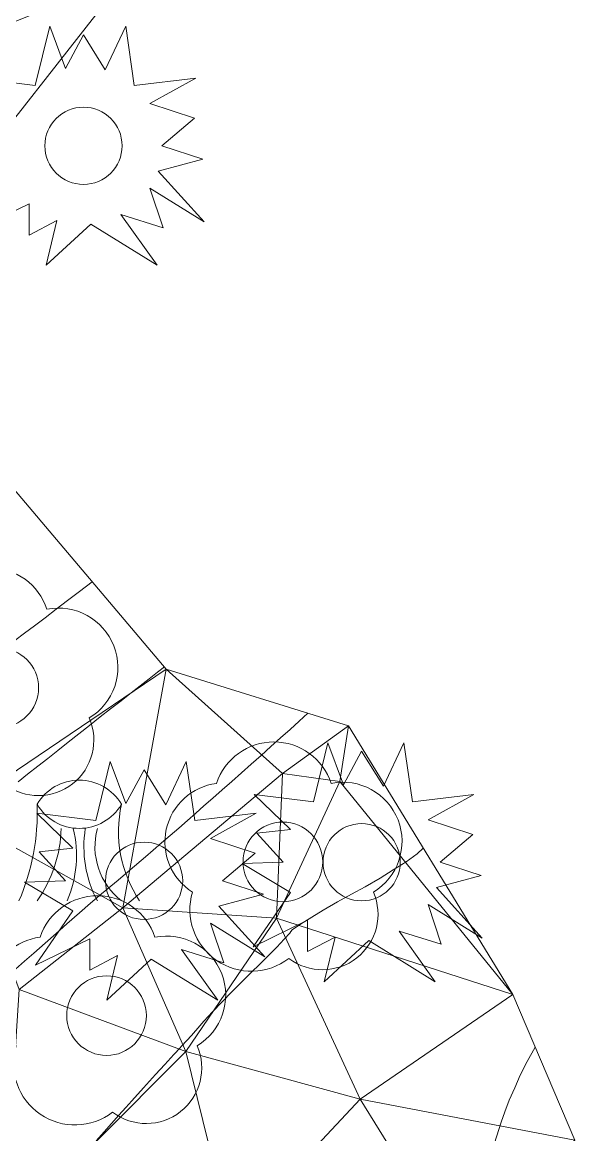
# Model space of a CAD drawing. Header units: metres. Extents: x 33479199 to 33479599, y 5709119 to 5709389.
# Drawn here: x 33479490.83 to 33479504.56, y 5709172.79 to 5709200.44 of the extents above; entities that cross this region are included whole.
import ezdxf

# ---------------------------------------------------------------- set-up
doc = ezdxf.new("R2010")
doc.units = ezdxf.units.M
doc.linetypes.add('58', pattern=[4.5, 3, -1.5])
doc.linetypes.add('59', pattern=[0])
doc.layers.get('0').update_dxf_attribs({"color": 1, "linetype": 'CONTINUOUS'})
for name, color, linetype, lineweight in [('HTW_LINIEN_HOEHENLINIEN', 171, 'CONTINUOUS', 18), ('HTW_PUNKTE_VEGETATION', 7, 'CONTINUOUS', 18), ('Wald', 255, 'CONTINUOUS', 0)]:
    doc.layers.add(name, color=color, linetype=linetype, lineweight=lineweight)
doc.layers.get('0').off()

# ---------------------------------------------------------------- blocks, each defined once
blk = doc.blocks.new('Nadelbaum')
at = {"color": 0, "lineweight": -2}
for p, q in [((-0.14, 0.495), (-0.2, 0.25)), ((-0.075, 0.32), (-0.14, 0.495)), ((0.175, 0.495), (0.09, 0.315)), ((0.21, 0.25), (0.175, 0.495)), ((0, 0.46), (-0.075, 0.32)), ((0.09, 0.315), (0, 0.46)), ((-0.2, 0.25), (-0.445, 0.28)), ((-0.445, 0.28), (-0.295, 0.135)), ((0.465, 0.28), (0.21, 0.25)), ((0.275, 0.175), (0.465, 0.28)), ((0.46, 0.115), (0.275, 0.175)), ((-0.295, 0.135), (-0.435, 0.12)), ((-0.435, 0.12), (-0.325, 0)), ((0.325, 0), (0.46, 0.115)), ((-0.325, 0), (-0.495, -0.005)), ((0.495, -0.055), (0.325, 0)), ((-0.495, -0.005), (-0.295, -0.125)), ((0.31, -0.105), (0.495, -0.055)), ((-0.295, -0.125), (-0.45, -0.35)), ((0.5, -0.315), (0.31, -0.105)), ((0.33, -0.34), (0.275, -0.175)), ((0.275, -0.175), (0.5, -0.315)), ((-0.45, -0.35), (-0.225, -0.24)), ((-0.225, -0.24), (-0.225, -0.37)), ((-0.225, -0.37), (-0.11, -0.31)), ((-0.11, -0.31), (-0.155, -0.495)), ((0.305, -0.495), (0.155, -0.285)), ((0.155, -0.285), (0.33, -0.34)), ((-0.155, -0.495), (0.03, -0.325)), ((0.03, -0.325), (0.305, -0.495))]:
    blk.add_line(p, q, dxfattribs=at)
blk.add_circle((0, 0), 0.16, dxfattribs=at)
blk = doc.blocks.new('Laubbaum')
at = {"color": 0, "lineweight": -2}
blk.add_circle((0, 0), 0.165, dxfattribs=at)
for centre, radius, start, end in [((-0.0375, 0.246938), 0.25, 18.194872, 161.805128), ((-0.243912, 0.08198), 0.245, 97.289946, 237.652438), ((0.248581, 0.084865), 0.245, 301.064011, 101.437), ((-0.130685, -0.198041), 0.255, 163.355237, 307.627717), ((0.164141, -0.216861), 0.23, 232.773955, 23.540498)]:
    blk.add_arc(centre, radius, start, end, dxfattribs=at)
blk = doc.blocks.new('Baumstumpf')
at = {"color": 0, "lineweight": -2}
for centre, radius, start, end in [((0, 0.09375), 0.40625, 30.5102374, 149.4897626), ((-2.158333, 0.225), 1.809888, 336.3857282, 2.3749613), ((0, 0.50625), 0.40625, 210.5102374, 329.4897626), ((1.358333, 0.075), 1.033131, 167.42106, 213.8182506), ((-1.225, 0.125), 1.07529, 324.4623196, 358.6677827), ((-0.975, -0.125), 0.951971, 336.8014067, 13.6713099), ((1, -0.05), 0.961769, 171.0273694, 207.8972751), ((0.7, -0.05), 0.570087, 164.7448671, 232.1250306)]:
    blk.add_arc(centre, radius, start, end, dxfattribs=at)

msp = doc.modelspace()

# ---------------------------------------------------------------- linework, layer by layer
at = {"layer": 'HTW_LINIEN_HOEHENLINIEN', "color": 1, "linetype": '58', "lineweight": 18}
for points in [[(33479490.640397, 5709185.077019, 147), (33479490.886397, 5709185.262019, 147), (33479491.131397, 5709185.447019, 147), (33479491.393397, 5709185.645019, 147), (33479491.673397, 5709185.858019, 147), (33479491.952397, 5709186.070019, 147), (33479492.248397, 5709186.297019, 147), (33479492.563741, 5709186.538457, 147)], [(33479490.72247, 5709181.564322, 146), (33479490.96047, 5709181.753322, 146), (33479491.21247, 5709181.952322, 146), (33479491.460576, 5709182.148422, 146), (33479491.70847, 5709182.344322, 146), (33479491.97047, 5709182.551322, 146), (33479492.23447, 5709182.759322, 146), (33479492.49947, 5709182.968322, 146), (33479492.76647, 5709183.178322, 146), (33479493.02447, 5709183.380322, 146), (33479493.28247, 5709183.582322, 146), (33479493.53047, 5709183.776322, 146), (33479493.75747, 5709183.953322, 146), (33479493.98347, 5709184.129322, 146), (33479494.18847, 5709184.288322, 146), (33479494.359546, 5709184.420278, 146)], [(33479492.666809, 5709172.646659, 144), (33479492.862809, 5709172.867659, 144), (33479493.046809, 5709173.074659, 144), (33479493.230809, 5709173.280659, 144), (33479493.403809, 5709173.473659, 144), (33479493.549904, 5709173.63561, 144), (33479493.841809, 5709173.958659, 144), (33479494.139809, 5709174.288659, 144), (33479494.368809, 5709174.540659, 144), (33479494.597809, 5709174.791659, 144), (33479494.756809, 5709174.964659, 144), (33479494.770237, 5709174.977463, 144), (33479494.796809, 5709175.001659, 144), (33479495.031809, 5709175.264659, 144), (33479495.239731, 5709175.503046, 144), (33479495.342809, 5709175.621659, 144), (33479495.554809, 5709175.846659, 144), (33479495.794809, 5709176.094659, 144), (33479496.034809, 5709176.342659, 144), (33479496.302809, 5709176.613659, 144), (33479496.518434, 5709176.824921, 144), (33479496.733809, 5709177.035659, 144), (33479496.965809, 5709177.268659, 144), (33479497.151809, 5709177.460659, 144), (33479497.336809, 5709177.651659, 144), (33479497.475809, 5709177.800659, 144), (33479497.50748, 5709177.844497, 144), (33479497.538809, 5709177.887659, 144), (33479497.742809, 5709178.025659, 144), (33479498.024809, 5709178.199659, 144), (33479498.306809, 5709178.373659, 144), (33479498.666809, 5709178.583659, 144), (33479499.010939, 5709178.772078, 144), (33479499.354809, 5709178.959659, 144), (33479499.724809, 5709179.172659, 144), (33479500.046809, 5709179.376659, 144), (33479500.367809, 5709179.579659, 144), (33479500.641809, 5709179.772659, 144), (33479500.794178, 5709179.921157, 144)], [(33479502.564948, 5709172.582051, 143), (33479502.735948, 5709173.104051, 143), (33479502.820948, 5709173.365051, 143), (33479502.930948, 5709173.652051, 143), (33479503.068948, 5709173.964051, 143), (33479503.207948, 5709174.277051, 143), (33479503.375948, 5709174.614051, 143), (33479503.576621, 5709174.975193, 143)]]:
    msp.add_polyline3d(points, dxfattribs=at)
at = {"layer": 'HTW_LINIEN_HOEHENLINIEN', "color": 5, "linetype": '59', "lineweight": 18}
msp.add_polyline3d([(33479490.65847, 5709176.907976, 145), (33479490.88547, 5709177.106976, 145), (33479491.11147, 5709177.305976, 145), (33479491.39647, 5709177.557976, 145), (33479491.666269, 5709177.79762, 145), (33479491.93547, 5709178.036976, 145), (33479492.25247, 5709178.313976, 145), (33479492.52547, 5709178.548976, 145), (33479492.79747, 5709178.783976, 145), (33479493.02547, 5709178.976976, 145), (33479493.119175, 5709179.051469, 145), (33479493.21247, 5709179.124976, 145), (33479493.51147, 5709179.378976, 145), (33479493.89047, 5709179.704976, 145), (33479494.07947, 5709179.866976, 145), (33479494.28847, 5709180.046976, 145), (33479494.50147, 5709180.231976, 145), (33479494.71547, 5709180.416976, 145), (33479494.93247, 5709180.606976, 145), (33479495.139277, 5709180.78796, 145), (33479495.34447, 5709180.966976, 145), (33479495.56747, 5709181.163976, 145), (33479495.80047, 5709181.368976, 145), (33479496.03347, 5709181.574976, 145), (33479496.27647, 5709181.789976, 145), (33479496.52047, 5709182.006976, 145), (33479496.76447, 5709182.223976, 145), (33479497.00947, 5709182.442976, 145), (33479497.24647, 5709182.655976, 145), (33479497.48347, 5709182.868976, 145), (33479497.71247, 5709183.076976, 145), (33479497.927062, 5709183.272543, 145)], dxfattribs=at)
at = {"layer": 'Wald'}
for points in [[(33479486.4532, 5709198.802, 151.2064), (33479489.1123, 5709203.8534, 152.0129), (33479493.375, 5709201.5531, 150.7064)], [(33479486.4532, 5709198.802, 151.2064), (33479488.955, 5709195.9152, 150.3158), (33479493.375, 5709201.5531, 150.7064)], [(33479489.1061, 5709180.7868, 146.1137), (33479489.3963, 5709190.2745, 148.7638), (33479494.4048, 5709184.3669, 145.9748)], [(33479489.1061, 5709180.7868, 146.1137), (33479493.3264, 5709178.4319, 144.8223), (33479494.4048, 5709184.3669, 145.9748)], [(33479493.3264, 5709178.4319, 144.8223), (33479494.4048, 5709184.3669, 145.9748), (33479497.2981, 5709181.769, 144.7903)], [(33479494.4048, 5709184.3669, 145.9748), (33479497.2981, 5709181.769, 144.7903), (33479498.9359, 5709182.9591, 144.7208)], [(33479497.2981, 5709181.769, 144.7903), (33479498.7246, 5709181.5761, 144.5459), (33479498.9359, 5709182.9591, 144.7208)], [(33479498.7246, 5709181.5761, 144.5459), (33479498.9359, 5709182.9591, 144.7208), (33479503.0237, 5709176.2763, 143.1352)], [(33479493.3264, 5709178.4319, 144.8223), (33479497.1475, 5709178.1761, 144.078), (33479497.2981, 5709181.769, 144.7903)], [(33479497.1475, 5709178.1761, 144.078), (33479497.2981, 5709181.769, 144.7903), (33479498.7246, 5709181.5761, 144.5459)], [(33479497.1475, 5709178.1761, 144.078), (33479498.7246, 5709181.5761, 144.5459), (33479503.0237, 5709176.2763, 143.1352)], [(33479489.1061, 5709180.7868, 146.1137), (33479490.7512, 5709176.4012, 144.8764), (33479493.3264, 5709178.4319, 144.8223)], [(33479490.7512, 5709176.4012, 144.8764), (33479493.3264, 5709178.4319, 144.8223), (33479494.8962, 5709174.8619, 143.9603)], [(33479493.3264, 5709178.4319, 144.8223), (33479494.8962, 5709174.8619, 143.9603), (33479497.1475, 5709178.1761, 144.078)], [(33479494.8962, 5709174.8619, 143.9603), (33479497.1475, 5709178.1761, 144.078), (33479499.2242, 5709173.6815, 143.3852)], [(33479497.1475, 5709178.1761, 144.078), (33479499.2242, 5709173.6815, 143.3852), (33479503.0237, 5709176.2763, 143.1352)], [(33479490.364, 5709170.3183, 144.0319), (33479490.7512, 5709176.4012, 144.8764), (33479494.8962, 5709174.8619, 143.9603)], [(33479499.2242, 5709173.6815, 143.3852), (33479503.0237, 5709176.2763, 143.1352), (33479504.561, 5709172.6588, 142.7593)], [(33479490.364, 5709170.3183, 144.0319), (33479494.8962, 5709174.8619, 143.9603), (33479496.029, 5709170.2596, 143.3821)], [(33479494.8962, 5709174.8619, 143.9603), (33479496.029, 5709170.2596, 143.3821), (33479499.2242, 5709173.6815, 143.3852)], [(33479496.029, 5709170.2596, 143.3821), (33479499.2242, 5709173.6815, 143.3852), (33479501.5873, 5709169.8652, 143.1012)], [(33479499.2242, 5709173.6815, 143.3852), (33479501.5873, 5709169.8652, 143.1012), (33479504.561, 5709172.6588, 142.7593)]]:
    msp.add_3dface(points, dxfattribs=at)

# ---------------------------------------------------------------- block references
at = {"layer": 'HTW_PUNKTE_VEGETATION', "color": 3, "lineweight": 18, "xscale": 5.999000072479, "yscale": 5.999000072479, "zscale": 5.999000072479}
for name, p in [('Nadelbaum', (33479492.3493, 5709197.3738, 150.1621)), ('Laubbaum', (33479490.2424, 5709183.9039, 146.8019)), ('Laubbaum', (33479497.3066, 5709179.5765, 144.4721)), ('Nadelbaum', (33479499.2639, 5709179.5681, 144.1966)), ('Nadelbaum', (33479493.8558, 5709179.1056, 144.8768)), ('Laubbaum', (33479492.9239, 5709175.7551, 144.3334))]:
    msp.add_blockref(name, p, dxfattribs=at)
at = {"layer": 'HTW_PUNKTE_VEGETATION', "color": 7, "lineweight": 18, "xscale": 3, "yscale": 3, "zscale": 3}
msp.add_blockref('Baumstumpf', (33479492.2447, 5709180.1077, 145.5971), dxfattribs=at)

doc.saveas('drawing.dxf')
